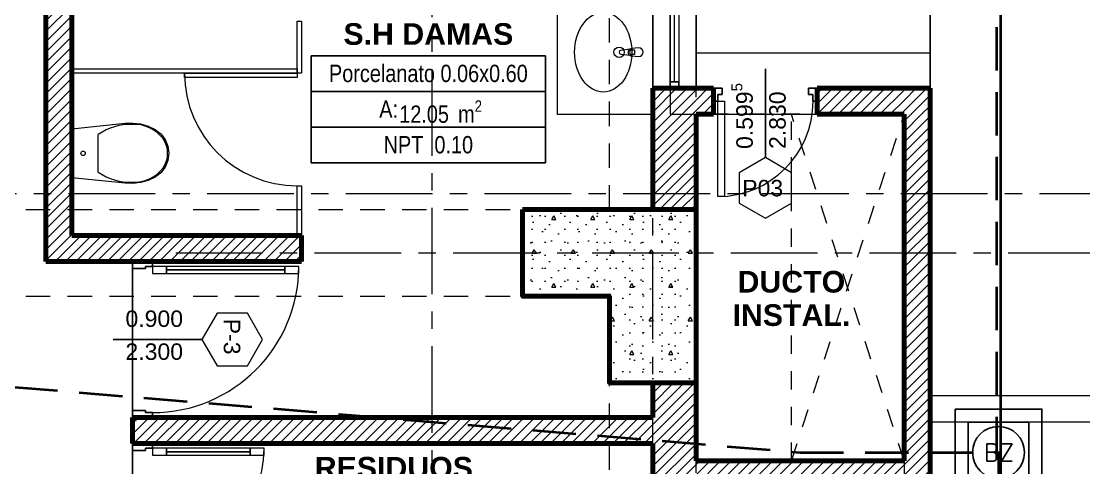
# Model space of a CAD drawing. Header units: inches. Extents: x -38 to 5698, y -33 to 92.
# Drawn here: x 47.68 to 53.81, y 15.91 to 18.49 of the extents above; entities that cross this region are included whole.
import ezdxf

# ---------------------------------------------------------------- set-up
doc = ezdxf.new("R2010")
doc.units = ezdxf.units.IN
doc.header["$MEASUREMENT"] = 0
doc.set_wipeout_variables(frame=1)
for name, pattern in [('A-PB$0$HIDDEN', [0.375, 0.25, -0.125]), ('CONTINUA', [0]), ('Hidden Line', [0.195611, 0.141111, -0.0545]), ('HIDDENX2', [0.75, 0.5, -0.25]), ('Oculto', [0.15875, 0.105833, -0.052917]), ('Punto & Raya', [0.65, 0.5, -0.075, 0, -0.075]), ('Rayas', [0.282222, 0.141111, -0.141111]), ('Wipeout_Contour', [1, 0, -1])]:
    doc.linetypes.add(name, pattern=pattern)
for name, color, linetype in [('02 _ ARQ _ ALB _ Ejes Generales', 7, 'Continuous'), ('02 _ ARQ _ ZON _ Espacio.3D', 7, 'Continuous'), ('08 _ STR _ EXT _ 06 Columnas', 7, 'Continuous'), ('08 _ STR _ EXT _ 07 Losa Aligerada', 7, 'Continuous'), ('08 _ STR _ EXT _ 09 Vigas', 7, 'Continuous'), ('08 _ STR _ EXT _ 10 Vereda Exterior', 7, 'Continuous'), ('08 _ STR _ EXT _ Estacionamiento-Pavimento', 7, 'Continuous'), ('BUZONES CDE COMUNICACION', 3, 'Continuous'), ('Dibujo 2D - General', 7, 'Continuous'), ('ESQUEMAS', 7, 'Continuous'), ('Estructura - 04 MURO', 253, 'Continuous'), ('Interior - Equipamiento', 7, 'Continuous'), ('Interior - Sanitarios', 7, 'Continuous'), ('Marcador - Secciones', 251, 'Continuous'), ('Notas - Textos', 7, 'Continuous')]:
    doc.layers.add(name, color=color, linetype=linetype)
for name, color, linetype, lineweight in [('conductor electrico de suministro de energia a sub tableros', 1, 'Continuous', 0), ('distribucion a sub tableros', 210, 'CONTINUA', 40), ('TOMA', 140, 'Continuous', 40)]:
    doc.layers.add(name, color=color, linetype=linetype, lineweight=lineweight)
doc.styles.add('CUADRO', font='romans.shx')
doc.styles.add('Estilo_Generado_4', font='swisse.ttf')
doc.styles.add('Estilo_Generado_8', font='arialbd.ttf')
doc.styles.add('Estilo_Generado_9', font='ARIALN.TTF')
pattern_1 = [(45, (0, 0), (-0.030052038, 0.030052038), [])]

# ---------------------------------------------------------------- blocks, each defined once
blk = doc.blocks.new('BUZON COMUNICACIONES')
at = {"layer": 'BUZONES CDE COMUNICACION', "lineweight": -2, "elevation": 4337.758}
for points in [[(2636.731, 1479.557), (2637.731, 1479.557), (2637.731, 1478.557), (2636.731, 1478.557)], [(2636.881, 1479.407), (2637.581, 1479.407), (2637.581, 1478.757), (2636.881, 1478.757)]]:
    blk.add_lwpolyline(points, close=True, dxfattribs=at)
at = {"layer": 'BUZONES CDE COMUNICACION', "lineweight": -2}
blk.add_circle((2637.231, 1479.057, 4337.758), 0.3, dxfattribs=at)
at = {"color": 3, "lineweight": 140, "insert": (2637.061, 1479.155), "char_height": 0.2, "attachment_point": 1, "style": 'CUADRO'}
blk.add_mtext_dynamic_manual_height_columns('{\\Fromans|c0;BZ}', width=0.46064, gutter_width=1, heights=[0], dxfattribs=at)

msp = doc.modelspace()

# ---------------------------------------------------------------- hatches: boundary and pattern name
at = {"layer": '08 _ STR _ EXT _ 10 Vereda Exterior', "linetype": 'Continuous', "lineweight": 13}
h = msp.add_hatch(dxfattribs=at)
h.set_pattern_fill('RETÍCULA_100X100_0002', color=251, style=0, pattern_type=2)
h.set_pattern_definition([(360, (3.7574, 18.3027), (0, 2.53199), []), (90, (3.7574, 18.3027), (-3.6, 0), [])])
h.paths.add_polyline_path([(2.17, 3.6213), (4.2913, 1.5), (9.32, 1.5), (9.32, 6.5), (40.52, 6.5), (40.52, 1.5), (52.92, 1.5), (52.92, 19.0859), (51.57, 19.0859), (51.57, 7.2), (9.07, 7.2), (9.07, 7.85), (6.5201, 7.85, -0.414214), (6.2701, 8.1), (6.2701, 8.85, -0.414213), (6.5201, 9.1), (9.07, 9.1), (9.07, 12), (6.5201, 12, -0.414214), (6.2701, 12.25), (6.2701, 13, -0.414213), (6.5201, 13.25), (9.07, 13.25), (9.07, 16.15), (6.5201, 16.15, -0.414214), (6.2701, 16.4), (6.2701, 17.15, -0.414213), (6.5201, 17.4), (8.77, 17.4), (8.7706, 21.0499), (2.17, 21.0499)])

# ---------------------------------------------------------------- linework, layer by layer
at = {"layer": '02 _ ARQ _ ZON _ Espacio.3D', "color": 252, "linetype": 'Continuous', "lineweight": 13}
for p, q in [((50.7014, 18.2878), (49.3511, 18.2878)), ((49.3511, 18.2878), (49.3511, 17.6701)), ((49.3511, 18.2878), (50.7014, 18.2878)), ((49.3511, 18.0819), (49.3511, 18.2878)), ((50.7014, 17.6701), (50.7014, 18.2878)), ((50.7014, 18.2878), (50.7014, 18.0819)), ((50.7014, 18.0819), (49.3511, 18.0819)), ((49.3511, 18.0819), (50.7014, 18.0819)), ((49.3511, 17.876), (49.3511, 18.0819)), ((50.7014, 18.0819), (50.7014, 17.876)), ((50.7014, 17.876), (49.3511, 17.876)), ((49.3511, 17.876), (50.7014, 17.876)), ((49.3511, 17.6701), (49.3511, 17.876)), ((50.7014, 17.876), (50.7014, 17.6701)), ((49.3511, 17.6701), (50.7014, 17.6701)), ((50.7014, 17.6701), (49.3511, 17.6701))]:
    msp.add_line(p, q, dxfattribs=at)
at = {"layer": '02 _ ARQ _ ZON _ Espacio.3D', "color": 9, "linetype": 'Continuous', "lineweight": 5, "flags": 128}
for points in [[(47.97, 20.1), (47.97, 17.2499), (49.295, 17.2499), (49.295, 17.0999), (48.32, 17.0999), (48.32, 16.1999), (51.32, 16.1999), (51.32, 16.4), (51.07, 16.4), (51.07, 16.9), (50.57, 16.9), (50.57, 17.4), (51.32, 17.4), (51.32, 20.1)], [(48.47, 15.1499), (51.3199, 15.1499), (51.32, 16.0499), (48.32, 16.0499), (48.32, 15.3499), (48.47, 15.3499)]]:
    msp.add_lwpolyline(points, close=True, dxfattribs=at)
at = {"layer": '02 _ ARQ _ ZON _ Espacio.3D', "color": 254, "linetype": 'Continuous', "lineweight": 0, "flags": 128}
msp.add_lwpolyline([(43.47, 17.4), (44.57, 17.4), (44.57, 16.25), (45.7699, 16.25), (45.7699, 15.5372), (47.42, 15.5372), (47.42, 15.1937), (48.32, 15.1937), (48.32, 15.5372), (48.32, 17.1), (47.82, 17.1), (47.82, 19.05)], dxfattribs=at)
at = {"layer": '08 _ STR _ EXT _ 07 Losa Aligerada', "color": 7, "linetype": 'Rayas', "lineweight": 18, "flags": 128}
msp.add_lwpolyline([(8.17, 27.9392), (7.67, 27.9392), (7.67, 5.8), (25.2353, 5.8), (25.2353, 7.2), (30.4315, 7.2), (30.4315, 6.0005), (37.07, 6.0005), (37.07, 3.3753), (44.57, 3.3753), (44.57, 6.05), (52.32, 6.05), (52.32, 14.9999), (51.57, 14.9999), (51.57, 15.1499), (51.57, 15.7999), (51.57, 18.1001), (51.57, 18.1001), (51.57, 20.35), (46.67, 20.35), (46.67, 22.35), (46.67, 22.6), (46.67, 24.5), (46.67, 24.75), (46.67, 26.75), (51.57, 26.75), (51.57, 29.7), (51.57, 29.7), (51.57, 35.2005), (52.37, 35.2005), (52.52, 35.2005), (52.52, 41.1), (38.9553, 41.1), (38.9553, 40.8001), (34.0478, 40.8001), (34.0478, 40.5001), (23.37, 40.5001), (23.37, 43.8736), (16.2699, 43.8736), (16.2699, 39.9), (11.1201, 39.9), (11.1201, 40.95), (8.02, 40.95), (8.02, 37.7), (9.07, 37.7), (9.07, 33.9), (8.17, 33.9)], close=True, dxfattribs=at)
at = {"layer": '08 _ STR _ EXT _ 07 Losa Aligerada', "color": 7, "linetype": 'Continuous', "lineweight": 18, "flags": 128}
msp.add_lwpolyline([(9.07, 7.2), (51.57, 7.2), (51.57, 39.9), (9.07, 39.9)], dxfattribs=at)
at = {"layer": '08 _ STR _ EXT _ 09 Vigas', "color": 251, "linetype": 'Hidden Line', "lineweight": 13}
for p, q in [((51.07, 17.4), (51.07, 20.7)), ((44.57, 16.9), (51.07, 16.9))]:
    msp.add_line(p, q, dxfattribs=at)
at = {"layer": '08 _ STR _ EXT _ 10 Vereda Exterior', "color": 7, "linetype": 'Continuous', "lineweight": 18, "flags": 128}
msp.add_lwpolyline([(40.52, 1.5), (52.92, 1.5), (52.92, 19.0859), (51.57, 19.0859), (51.57, 7.2), (9.07, 7.2)], dxfattribs=at)
at = {"layer": '08 _ STR _ EXT _ Estacionamiento-Pavimento', "color": 7, "linetype": 'Continuous', "lineweight": 18, "flags": 128}
msp.add_lwpolyline([(9.07, 40.85), (52.92, 40.85), (52.92, 1.5), (69.77, 1.5), (69.77, 46.7845), (56.22, 46.9373), (56.22, 50.85), (9.07, 50.85)], close=True, dxfattribs=at)
at = {"layer": 'conductor electrico de suministro de energia a sub tableros', "lineweight": 40}
msp.add_line((53.326, 34.9448, -0.0001), (53.326, 10.2119, -0.0008), dxfattribs=at)
at = {"layer": 'distribucion a sub tableros', "linetype": 'A-PB$0$HIDDEN', "lineweight": 40}
msp.add_line((53.3146, 15.9979, -0.0005), (53.3146, 10.2293, -0.0005), dxfattribs=at)
at = {"layer": 'Estructura - 04 MURO', "color": 165, "linetype": 'Continuous', "lineweight": 15}
for p, q in [((51.42, 18.1376), (51.42, 18.6813)), ((51.445, 18.1376), (51.445, 18.6813)), ((51.47, 18.6813), (51.47, 18.1376)), ((51.735, 18.0251), (51.735, 17.4754)), ((51.735, 17.4754), (51.695, 17.4754)), ((49.199, 17.0519), (48.515, 17.0519)), ((48.435, 17.0319), (48.515, 17.0319)), ((49.199, 17.0319), (49.279, 17.0319)), ((48.999, 16.0019), (48.515, 16.0019)), ((48.435, 15.9819), (48.515, 15.9819)), ((48.999, 15.9819), (49.079, 15.9819))]:
    msp.add_line(p, q, dxfattribs=at)
at = {"layer": 'Estructura - 04 MURO', "color": 152, "linetype": 'Continuous', "lineweight": 25}
for p, q in [((51.9698, 17.7001), (51.9698, 18.2126)), ((48.72, 16.6499), (48.2075, 16.6499))]:
    msp.add_line(p, q, dxfattribs=at)
at = {"layer": 'Estructura - 04 MURO', "color": 165, "linetype": 'Continuous', "lineweight": 25}
for p, q in [((51.42, 18.1376), (51.47, 18.1376)), ((51.72, 18.0651), (51.72, 18.1001)), ((52.2196, 18.1001), (52.2196, 18.0651)), ((48.395, 17.0599), (48.32, 17.0599)), ((48.32, 16.2399), (48.395, 16.2399)), ((48.395, 16.0099), (48.32, 16.0099))]:
    msp.add_line(p, q, dxfattribs=at)
at = {"layer": 'Estructura - 04 MURO', "color": 251, "linetype": 'Continuous', "lineweight": 13, "flags": 128}
for points in [[(51.9698, 17.3501), (52.1214, 17.4376), (52.1214, 17.6126), (51.9698, 17.7001), (51.8182, 17.6126), (51.8182, 17.4376)], [(49.07, 16.6499), (48.9825, 16.8014), (48.8075, 16.8014), (48.72, 16.6499), (48.8075, 16.4983), (48.9825, 16.4983)]]:
    msp.add_lwpolyline(points, close=True, dxfattribs=at)
at = {"layer": 'Estructura - 04 MURO', "color": 165, "linetype": 'Continuous', "lineweight": 15, "flags": 128}
for points in [[(49.199, 17.0519), (48.515, 17.0519), (48.515, 17.0319), (49.199, 17.0319)], [(48.999, 16.0019), (48.515, 16.0019), (48.515, 15.9819), (48.999, 15.9819)]]:
    msp.add_lwpolyline(points, close=True, dxfattribs=at)
at = {"layer": 'Interior - Sanitarios', "color": 205, "linetype": 'Continuous', "lineweight": 13}
for p, q in [((50.77, 20.0999), (50.77, 17.95)), ((51.32, 20.0999), (51.32, 17.95)), ((51.2002, 18.3219), (51.2151, 18.3219)), ((51.2151, 18.2947), (51.2002, 18.2947)), ((51.2151, 18.3219), (51.2151, 18.2947)), ((50.77, 17.95), (51.32, 17.95))]:
    msp.add_line(p, q, dxfattribs=at)
at = {"layer": 'Interior - Sanitarios', "color": 175, "linetype": 'Continuous', "lineweight": 13}
for p, q in [((49.27, 18.1999), (49.27, 18.4874)), ((49.27, 18.4874), (49.295, 18.4874)), ((49.295, 18.4874), (49.295, 18.1999)), ((49.27, 18.1874), (49.27, 18.1999)), ((49.295, 18.1874), (49.27, 18.1874)), ((49.295, 18.1999), (49.295, 18.1874))]:
    msp.add_line(p, q, dxfattribs=at)
at = {"layer": 'Interior - Sanitarios', "color": 251, "linetype": 'Continuous', "lineweight": 13}
for p, q in [((48.1214, 17.7249), (48.1214, 17.8339)), ((48.1214, 17.616), (48.1214, 17.7249))]:
    msp.add_line(p, q, dxfattribs=at)
at = {"layer": 'Interior - Sanitarios', "color": 205, "linetype": 'Continuous', "lineweight": 13, "flags": 128}
msp.add_lwpolyline([(51.24, 18.3333), (51.198, 18.3293, 0.12102), (51.1885, 18.3261), (51.1356, 18.3194, 0.882566), (51.1356, 18.2972), (51.1885, 18.2906, 0.12102), (51.198, 18.2873), (51.24, 18.2833, 1)], format="xyb", close=True, dxfattribs=at)
at = {"layer": 'Interior - Sanitarios', "color": 175, "linetype": 'Continuous', "lineweight": 13, "flags": 128}
for points in [[(47.97, 18.1874), (47.97, 18.2124), (49.27, 18.2124), (49.27, 18.1874)], [(49.295, 17.2499), (49.27, 17.2499), (49.27, 17.5374), (49.295, 17.5374)]]:
    msp.add_lwpolyline(points, close=True, dxfattribs=at)
at = {"layer": 'Interior - Sanitarios', "color": 7, "linetype": 'Continuous', "lineweight": 13, "flags": 128}
msp.add_lwpolyline([(49.27, 18.1624), (48.62, 18.1624), (48.62, 18.1874), (49.27, 18.1874)], close=True, dxfattribs=at)
at = {"layer": 'Interior - Sanitarios', "color": 251, "linetype": 'Continuous', "lineweight": 13, "flags": 128}
msp.add_lwpolyline([(48.3667, 17.8944), (48.4102, 17.8819), (48.4513, 17.8629), (48.4839, 17.8373), (48.5088, 17.8043), (48.5245, 17.766), (48.53, 17.7249), (48.5245, 17.6839), (48.5088, 17.6456), (48.4839, 17.6125), (48.4513, 17.5869), (48.4102, 17.5679), (48.3667, 17.5555), (48.3218, 17.55), (48.2766, 17.5516), (47.97, 17.584), (47.97, 17.8659), (48.2766, 17.8983), (48.3218, 17.8998)], close=True, dxfattribs=at)
at = {"layer": 'Interior - Sanitarios', "color": 205, "linetype": 'Continuous', "lineweight": 13}
msp.add_circle((51.1261, 18.3083), 0.03, dxfattribs=at)
at = {"layer": 'Interior - Sanitarios', "color": 251, "linetype": 'Continuous', "lineweight": 13}
msp.add_circle((48.035, 17.7249), 0.0127, dxfattribs=at)
at = {"layer": 'Interior - Sanitarios', "color": 205, "linetype": 'Continuous', "lineweight": 13}
for centre, radius, start, end in [((51.1999, 18.3083), 0.0211, 122.77103, 237.22897), ((51.2002, 18.3083), 0.0136, 90, 270)]:
    msp.add_arc(centre, radius, start, end, dxfattribs=at)
at = {"layer": 'Interior - Sanitarios', "color": 7, "linetype": 'Continuous', "lineweight": 13}
msp.add_arc((49.27, 18.1874), 0.65, 180, 270, dxfattribs=at)
at = {"layer": 'Interior - Sanitarios', "color": 205, "linetype": 'Continuous', "lineweight": 13}
msp.add_ellipse((51.035, 18.3083), major_axis=(0, 0.23), ratio=0.717391, dxfattribs=at)
at = {"layer": 'Interior - Sanitarios', "color": 251, "linetype": 'Continuous', "lineweight": 13}
for centre, major_axis, start_param, end_param in [((48.3307, 17.6355), (0, 0.2569), 5.438328, 6.338917), ((48.3094, 17.4668), (0, 0.4253), 6.259569, 6.81259), ((48.4011, 17.7241), (0, 0.1385), 4.71825, 5.344893), ((48.4011, 17.7257), (0, 0.1385), 4.079884, 4.706528), ((48.3094, 17.983), (0, 0.4253), 2.61219, 3.165211), ((48.3307, 17.8144), (0, 0.2569), 3.085865, 3.986454)]:
    msp.add_ellipse(centre, major_axis=major_axis, ratio=0.875546, start_param=start_param, end_param=end_param, dxfattribs=at)
at = {"layer": 'TOMA', "color": 2, "linetype": 'HIDDENX2', "ltscale": 0.5}
msp.add_line((53.3038, 34.9537, -0.0009), (53.3039, 10.2383, -0.0005), dxfattribs=at)

# ---------------------------------------------------------------- block references
at = {"layer": 'BUZONES CDE COMUNICACION', "color": 251, "true_color": 0x636466, "xscale": 0.5000000657021336, "yscale": 0.5000000657021336, "zscale": 0.5000000657021336}
msp.add_blockref('BUZON COMUNICACIONES', (-1265.3011, -723.5307, -2168.8796), dxfattribs=at)

# ---------------------------------------------------------------- texts
at = {"layer": '02 _ ARQ _ ZON _ Espacio.3D', "color": 252, "lineweight": 25, "attachment_point": 2}
for s, insert, char_height, style in [('\\A1;{\\pqc;\\pt0;\\fArial|b1|i0|c0|p34;S.H DAMAS}', (50.0262, 18.4762), 0.125, 'Estilo_Generado_8'), ('\\A1;{\\pqc;\\pt0;\\fArial Narrow|b0|i0|c0|p34;}', (49.4493, 18.2672), 0.1, 'Estilo_Generado_9'), ('\\A1;{\\pqc;\\pt0;\\fArial Narrow|b0|i0|c0|p34;Porcelanato 0.06x0.60}', (50.0262, 18.2363), 0.1, 'Estilo_Generado_9'), ('\\A1;{\\pqc;\\pt0;\\fArial Narrow|b0|i0|c0|p34;A: }', (49.7971, 18.03), 0.1, 'Estilo_Generado_9'), ('\\A1;{\\pqc;\\pt0,0.3;\\fArial Narrow|b0|i0|c0|p34;12.05\\fArial Narrow|b0|i0|c0|p34;\\A1{\\H.66x;\\S^  ;}\\fArial Narrow|b0|i0|c0|p34; m\\fArial Narrow|b0|i0|c0|p34;\\A1{\\H.66x;\\S2^  ;}}', (50.0968, 18.0304), 0.1, 'Estilo_Generado_9'), ('\\A1;{\\pqc;\\pt0;\\fArial Narrow|b0|i0|c0|p34;}', (49.7664, 17.8554), 0.1, 'Estilo_Generado_9'), ('\\A1;{\\pqc;\\pt0;\\fArial Narrow|b0|i0|c0|p34;NPT  0.10}', (50.0262, 17.8246), 0.1, 'Estilo_Generado_9'), ('\\A1;{\\pqc;\\pt0;\\fArial|b1|i0|c0|p34;}', (50.2745, 16.0007), 0.125, 'Estilo_Generado_8'), ('\\A1;{\\pqc;\\pt0;\\fArial|b1|i0|c0|p34;RESIDUOS}', (49.8271, 15.9721), 0.125, 'Estilo_Generado_8')]:
    msp.add_mtext(s, dxfattribs=dict(at, insert=insert, char_height=char_height, style=style))
at = {"layer": 'Estructura - 04 MURO', "color": 251, "lineweight": 25, "char_height": 0.095, "attachment_point": 7, "style": 'Estilo_Generado_4'}
for s, insert, rotation in [('\\A1;{\\pql;\\pt0;\\fSwis721 Ex BT|b0|i0|c0|p34;0.599\\fSwis721 Ex BT|b0|i0|c0|p34;\\A1{\\H.66x;\\S5^  ;}\\fSwis721 Ex BT|b0|i0|c0|p34;\\fSwis721 Ex BT|b0|i0|c0|p34;}', (51.9249, 17.7501), 90), ('\\A1;{\\pql;\\pt0;\\fSwis721 Ex BT|b0|i0|c0|p34;2.830\\fSwis721 Ex BT|b0|i0|c0|p34;\\A1{\\H.66x;\\S^  ;}\\fSwis721 Ex BT|b0|i0|c0|p34;\\fSwis721 Ex BT|b0|i0|c0|p34;}', (52.1148, 17.7501), 90), ('\\A1;{\\pql;\\pt0;\\fSwis721 Ex BT|b0|i0|c0|p34;0.900\\fSwis721 Ex BT|b0|i0|c0|p34;\\A1{\\H.66x;\\S^  ;}\\fSwis721 Ex BT|b0|i0|c0|p34;\\fSwis721 Ex BT|b0|i0|c0|p34;}', (48.2791, 16.6948), 0.00035), ('\\A1;{\\pql;\\pt0;\\fSwis721 Ex BT|b0|i0|c0|p34;P-3\\fSwis721 Ex BT|b0|i0|c0|p34;\\fSwis721 Ex BT|b0|i0|c0|p34;\\fSwis721 Ex BT|b0|i0|c0|p34;}', (48.845, 16.7697), 270.00035), ('\\A1;{\\pql;\\pt0;\\fSwis721 Ex BT|b0|i0|c0|p34;2.300\\fSwis721 Ex BT|b0|i0|c0|p34;\\A1{\\H.66x;\\S^  ;}\\fSwis721 Ex BT|b0|i0|c0|p34;\\fSwis721 Ex BT|b0|i0|c0|p34;}', (48.2791, 16.5049), 0.00035)]:
    msp.add_mtext(s, dxfattribs=dict(at, insert=insert, rotation=rotation))
at = {"layer": 'Estructura - 04 MURO', "color": 251, "lineweight": 25, "insert": (51.8365, 17.4751), "char_height": 0.095, "attachment_point": 7, "style": 'Estilo_Generado_4'}
msp.add_mtext('\\A1;{\\pql;\\pt0;\\fSwis721 Ex BT|b0|i0|c0|p34;P03\\fSwis721 Ex BT|b0|i0|c0|p34;\\fSwis721 Ex BT|b0|i0|c0|p34;\\fSwis721 Ex BT|b0|i0|c0|p34;}', dxfattribs=at)
at = {"layer": 'Notas - Textos', "color": 251, "linetype": 'Continuous', "lineweight": 25, "insert": (52.12, 17.046), "char_height": 0.125, "attachment_point": 2, "line_spacing_factor": 0.924085, "style": 'Estilo_Generado_8'}
msp.add_mtext('\\A1;{\\pqc;\\fArial|b1|i0|c0|p34;DUCTO \\P\\pqc;\\fArial|b1|i0|c0|p34;INSTAL.}', dxfattribs=at)

# ---------------------------------------------------------------- next in the draw order: wipeouts: each hides what was drawn before it
at = {"color": 254, "linetype": 'Wipeout_Contour', "lineweight": 0, "ltscale": 217.692052}
msp.add_wipeout([(51.32, 17.4), (51.57, 17.4), (51.57, 18.1001), (51.32, 18.1001)], dxfattribs=at).dxf.layer = 'Estructura - 04 MURO'
at = {"color": 254, "linetype": 'Wipeout_Contour', "lineweight": 0, "ltscale": 168.098357}
msp.add_wipeout([(52.77, 17.9501), (52.92, 18.1001), (52.77, 18.1001)], dxfattribs=at).dxf.layer = 'Estructura - 04 MURO'
at = {"color": 254, "linetype": 'Wipeout_Contour', "lineweight": 0, "ltscale": 152.057372}
msp.add_wipeout([(47.97, 17.25), (47.82, 17.1), (47.97, 17.1)], dxfattribs=at).dxf.layer = 'Estructura - 04 MURO'
at = {"color": 254, "linetype": 'Wipeout_Contour', "lineweight": 0, "ltscale": 207.252359}
msp.add_wipeout([(48.47, 17.1), (49.295, 17.0999), (49.295, 17.2499), (48.47, 17.25)], dxfattribs=at).dxf.layer = 'Estructura - 04 MURO'
at = {"color": 254, "linetype": 'Wipeout_Contour', "lineweight": 0, "ltscale": 215.629572}
msp.add_wipeout([(51.32, 16.4), (51.32, 15.7999), (51.57, 15.7999), (51.57, 16.4)], dxfattribs=at).dxf.layer = 'Estructura - 04 MURO'

# ---------------------------------------------------------------- next in the draw order: hatches: boundary and pattern name
at = {"layer": '08 _ STR _ EXT _ 06 Columnas', "linetype": 'Continuous', "lineweight": 9}
h = msp.add_hatch(dxfattribs=at)
h.set_pattern_fill('HORMIGÓN_EN_MASA_0002', style=0, pattern_type=2)
h.set_pattern_definition([(0, (0, 0), (0, 0.3897114), [0.024375, -0.200625]), (0, (0.1125, 0.19486), (0, 0.3897114), [0.024375, -0.200625]), (60, (0, 0), (-0.3375, 0.1948557), [0.024375, -0.200625]), (60, (0.225, 0), (-0.3375, 0.1948557), [0.024375, -0.200625]), (120, (0.02437, 0), (0.3375, 0.1948557), [0.024375, -0.200625]), (120, (0.24938, 0), (0.3375, 0.1948557), [0.024375, -0.200625]), (0, (0, 0.0375), (0, 0.075), [0, -0.075, 0, -0.1125]), (45, (0.0375, 0.0375), (-0.05303301, 0.05303301), [0, -0.05625, 0, -0.09375])])
h.paths.add_polyline_path([(50.57, 17.4), (50.57, 16.9), (51.07, 16.9), (51.07, 16.4), (51.57, 16.4), (51.57, 17.4)])
at = {"layer": 'Estructura - 04 MURO', "linetype": 'Continuous', "lineweight": 5}
h = msp.add_hatch(dxfattribs=at)
h.set_pattern_fill('LADRILLO_COMÚN_0002', color=252, style=0, pattern_type=2)
h.set_pattern_definition(pattern_1)
h.paths.add_polyline_path([(51.32, 17.4), (51.57, 17.4), (51.57, 18.1001), (51.32, 18.1001)])
h = msp.add_hatch(dxfattribs=at)
h.set_pattern_fill('LADRILLO_COMÚN_0002', color=252, style=0, pattern_type=2)
h.set_pattern_definition(pattern_1)
h.paths.add_polyline_path([(52.77, 17.9501), (52.92, 18.1001), (52.77, 18.1001)])
h = msp.add_hatch(dxfattribs=at)
h.set_pattern_fill('LADRILLO_COMÚN_0002', color=252, style=0, pattern_type=2)
h.set_pattern_definition(pattern_1)
h.paths.add_polyline_path([(47.97, 17.25), (47.82, 17.1), (47.97, 17.1)])
h = msp.add_hatch(dxfattribs=at)
h.set_pattern_fill('LADRILLO_COMÚN_0002', color=252, style=0, pattern_type=2)
h.set_pattern_definition(pattern_1)
h.paths.add_polyline_path([(48.47, 17.1), (49.295, 17.0999), (49.295, 17.2499), (48.47, 17.25)])
h = msp.add_hatch(dxfattribs=at)
h.set_pattern_fill('LADRILLO_COMÚN_0002', color=252, style=0, pattern_type=2)
h.set_pattern_definition(pattern_1)
h.paths.add_polyline_path([(51.32, 16.4), (51.32, 15.7999), (51.57, 15.7999), (51.57, 16.4)])

# ---------------------------------------------------------------- next in the draw order: linework, layer by layer
at = {"layer": '08 _ STR _ EXT _ 06 Columnas', "color": 7, "linetype": 'Continuous', "lineweight": 80, "flags": 128}
msp.add_lwpolyline([(50.57, 17.4), (51.57, 17.4), (51.57, 16.4), (51.07, 16.4), (51.07, 16.9), (50.57, 16.9)], close=True, dxfattribs=at)
at = {"layer": 'Estructura - 04 MURO', "color": 165, "linetype": 'Continuous', "lineweight": 15}
for p, q in [((51.32, 18.1001), (51.32, 20.1)), ((51.57, 18.1001), (51.57, 20.1)), ((48.515, 17.0319), (48.515, 17.0719)), ((49.279, 17.0719), (49.199, 17.0719)), ((49.199, 17.0719), (49.199, 17.0319)), ((49.279, 17.0319), (49.279, 17.0719))]:
    msp.add_line(p, q, dxfattribs=at)
at = {"layer": 'Estructura - 04 MURO', "color": 7, "linetype": 'Continuous', "lineweight": 80}
for p, q in [((51.42, 18.1001), (51.32, 18.1001)), ((51.42, 18.1001), (51.32, 18.1001)), ((51.47, 18.1001), (51.42, 18.1001)), ((51.47, 18.1001), (51.42, 18.1001)), ((51.47, 18.1001), (51.42, 18.1001)), ((51.57, 18.1001), (51.47, 18.1001)), ((51.57, 18.1001), (51.47, 18.1001))]:
    msp.add_line(p, q, dxfattribs=at)
at = {"layer": 'Estructura - 04 MURO', "color": 165, "linetype": 'Continuous', "lineweight": 25}
for p, q in [((51.42, 18.1001), (51.42, 18.1376)), ((51.47, 18.1376), (51.47, 18.1001))]:
    msp.add_line(p, q, dxfattribs=at)
at = {"layer": 'Estructura - 04 MURO', "color": 7, "linetype": 'Continuous', "lineweight": 80, "flags": 128}
for points in [[(51.32, 18.1001), (51.32, 17.4)], [(51.57, 17.4), (51.57, 17.9501)], [(49.295, 17.0999), (49.295, 17.2499)], [(48.47, 17.1), (49.295, 17.0999)], [(51.32, 16.4), (51.32, 16.1999)], [(51.57, 15.9499), (51.57, 16.4)], [(51.32, 16.0499), (51.32, 15.7999)]]:
    msp.add_lwpolyline(points, dxfattribs=at)
at = {"layer": 'Estructura - 04 MURO', "color": 165, "linetype": 'Continuous', "lineweight": 15, "flags": 128}
msp.add_lwpolyline([(49.199, 17.0719), (48.515, 17.0719), (48.515, 17.0519), (49.199, 17.0519)], close=True, dxfattribs=at)

# ---------------------------------------------------------------- next in the draw order: wipeouts: each hides what was drawn before it
at = {"color": 254, "linetype": 'Wipeout_Contour', "lineweight": 0, "ltscale": 205.686737}
msp.add_wipeout([(47.97, 17.25), (47.97, 20.1), (47.82, 20.1), (47.82, 17.25)], dxfattribs=at).dxf.layer = 'Estructura - 04 MURO'
at = {"color": 254, "linetype": 'Wipeout_Contour', "lineweight": 0, "ltscale": 218.714096}
msp.add_wipeout([(51.57, 18.1001), (51.57, 17.9501), (51.67, 17.9501), (51.67, 18.1001)], dxfattribs=at).dxf.layer = 'Estructura - 04 MURO'
at = {"color": 254, "linetype": 'Wipeout_Contour', "lineweight": 0, "ltscale": 221.562137}
msp.add_wipeout([(52.77, 17.9501), (52.77, 15.1499), (52.92, 15.1499), (52.92, 17.9501)], dxfattribs=at).dxf.layer = 'Estructura - 04 MURO'
at = {"color": 254, "linetype": 'Wipeout_Contour', "lineweight": 0, "ltscale": 209.743868}
msp.add_wipeout([(48.47, 16.0499), (51.32, 16.0499), (51.32, 16.1999), (48.47, 16.1999)], dxfattribs=at).dxf.layer = 'Estructura - 04 MURO'

# ---------------------------------------------------------------- next in the draw order: hatches: boundary and pattern name
at = {"layer": 'Estructura - 04 MURO', "linetype": 'Continuous', "lineweight": 5}
h = msp.add_hatch(dxfattribs=at)
h.set_pattern_fill('LADRILLO_COMÚN_0002', color=252, style=0, pattern_type=2)
h.set_pattern_definition(pattern_1)
h.paths.add_polyline_path([(47.97, 17.25), (47.97, 20.1), (47.82, 20.1), (47.82, 17.25)])
h = msp.add_hatch(dxfattribs=at)
h.set_pattern_fill('LADRILLO_COMÚN_0002', color=252, style=0, pattern_type=2)
h.set_pattern_definition(pattern_1)
h.paths.add_polyline_path([(51.57, 18.1001), (51.57, 17.9501), (51.67, 17.9501), (51.67, 18.1001)])
h = msp.add_hatch(dxfattribs=at)
h.set_pattern_fill('LADRILLO_COMÚN_0002', color=252, style=0, pattern_type=2)
h.set_pattern_definition(pattern_1)
h.paths.add_polyline_path([(52.77, 17.9501), (52.77, 15.1499), (52.92, 15.1499), (52.92, 17.9501)])
h = msp.add_hatch(dxfattribs=at)
h.set_pattern_fill('LADRILLO_COMÚN_0002', color=252, style=0, pattern_type=2)
h.set_pattern_definition(pattern_1)
h.paths.add_polyline_path([(48.47, 16.0499), (51.32, 16.0499), (51.32, 16.1999), (48.47, 16.1999)])

# ---------------------------------------------------------------- next in the draw order: linework, layer by layer
at = {"layer": '02 _ ARQ _ ALB _ Ejes Generales', "color": 252, "linetype": 'Punto & Raya', "lineweight": 13}
for p, q in [((51.32, 3.05), (51.32, 44.9)), ((48.57, 17.15), (54.57, 17.15))]:
    msp.add_line(p, q, dxfattribs=at)
at = {"layer": '08 _ STR _ EXT _ 09 Vigas', "color": 251, "linetype": 'Hidden Line', "lineweight": 13}
for p, q in [((44.57, 17.4), (51.07, 17.4)), ((51.07, 7.7), (51.07, 16.9))]:
    msp.add_line(p, q, dxfattribs=at)
at = {"layer": 'Dibujo 2D - General', "color": 7, "linetype": 'Oculto', "lineweight": 13}
msp.add_line((52.1696, 17.9501), (51.57, 17.9501), dxfattribs=at)
at = {"layer": 'distribucion a sub tableros', "linetype": 'A-PB$0$HIDDEN', "lineweight": 40}
msp.add_line((52.17, 15.9979), (53.326, 15.9979, -0.0005), dxfattribs=at)
at = {"layer": 'Estructura - 04 MURO', "color": 7, "linetype": 'Continuous', "lineweight": 80}
for p, q in [((51.67, 18.1001), (51.67, 18.0251)), ((51.67, 18.1001), (51.67, 18.0251)), ((51.67, 18.1001), (51.67, 18.0251)), ((51.67, 18.0251), (51.67, 17.9501)), ((51.67, 18.0251), (51.67, 17.9501))]:
    msp.add_line(p, q, dxfattribs=at)
at = {"layer": 'Estructura - 04 MURO', "color": 165, "linetype": 'Continuous', "lineweight": 25}
for p, q in [((51.67, 18.1001), (51.67, 18.0251)), ((51.72, 18.1001), (51.67, 18.1001)), ((51.67, 18.0251), (51.695, 18.0251)), ((51.695, 18.0251), (51.695, 18.0651)), ((51.695, 18.0651), (51.72, 18.0651))]:
    msp.add_line(p, q, dxfattribs=at)
at = {"layer": 'Estructura - 04 MURO', "color": 165, "linetype": 'Continuous', "lineweight": 15}
for p, q in [((51.695, 17.4754), (51.695, 18.0251)), ((51.695, 18.0251), (51.735, 18.0251)), ((48.515, 15.9819), (48.515, 16.0219)), ((49.079, 16.0219), (48.999, 16.0219)), ((48.999, 16.0219), (48.999, 15.9819)), ((49.079, 15.9819), (49.079, 16.0219))]:
    msp.add_line(p, q, dxfattribs=at)
at = {"layer": 'Estructura - 04 MURO', "color": 7, "linetype": 'Continuous', "lineweight": 80, "flags": 128}
for points in [[(51.67, 18.1001), (51.57, 18.1001)], [(51.57, 17.9501), (51.67, 17.9501)], [(51.32, 16.1999), (48.47, 16.1999)], [(48.47, 16.0499), (51.32, 16.0499)]]:
    msp.add_lwpolyline(points, dxfattribs=at)
at = {"layer": 'Estructura - 04 MURO', "color": 165, "linetype": 'Continuous', "lineweight": 15, "flags": 128}
msp.add_lwpolyline([(48.999, 16.0219), (48.515, 16.0219), (48.515, 16.0019), (48.999, 16.0019)], close=True, dxfattribs=at)
at = {"layer": 'Interior - Equipamiento', "color": 252, "linetype": 'Continuous', "lineweight": 13, "flags": 128}
msp.add_lwpolyline([(57.92, 16.175), (57.92, 16.325), (52.92, 16.325), (52.92, 16.175)], close=True, dxfattribs=at)
at = {"layer": 'Marcador - Secciones', "color": 251, "linetype": 'Punto & Raya', "lineweight": 13}
for p, q in [((50.0454, 46.2111), (50.0454, 0.9472)), ((46.3506, 17.4928), (56.7072, 17.4928))]:
    msp.add_line(p, q, dxfattribs=at)

# ---------------------------------------------------------------- next in the draw order: wipeouts: each hides what was drawn before it
at = {"color": 254, "linetype": 'Wipeout_Contour', "lineweight": 0, "ltscale": 166.922624}
msp.add_wipeout([(52.77, 17.9501), (52.92, 17.9501), (52.92, 18.1001)], dxfattribs=at).dxf.layer = 'Estructura - 04 MURO'
at = {"color": 254, "linetype": 'Wipeout_Contour', "lineweight": 0, "ltscale": 153.245629}
msp.add_wipeout([(47.82, 17.1), (47.97, 17.25), (47.82, 17.25)], dxfattribs=at).dxf.layer = 'Estructura - 04 MURO'
at = {"color": 254, "linetype": 'Wipeout_Contour', "lineweight": 0, "ltscale": 204.050863}
msp.add_wipeout([(48.32, 16.1999), (48.32, 16.0499), (48.47, 16.0499), (48.47, 16.1999)], dxfattribs=at).dxf.layer = 'Estructura - 04 MURO'

# ---------------------------------------------------------------- next in the draw order: hatches: boundary and pattern name
at = {"layer": 'Estructura - 04 MURO', "linetype": 'Continuous', "lineweight": 5}
h = msp.add_hatch(dxfattribs=at)
h.set_pattern_fill('LADRILLO_COMÚN_0002', color=252, style=0, pattern_type=2)
h.set_pattern_definition(pattern_1)
h.paths.add_polyline_path([(52.77, 17.9501), (52.92, 17.9501), (52.92, 18.1001)])
h = msp.add_hatch(dxfattribs=at)
h.set_pattern_fill('LADRILLO_COMÚN_0002', color=252, style=0, pattern_type=2)
h.set_pattern_definition(pattern_1)
h.paths.add_polyline_path([(47.82, 17.1), (47.97, 17.25), (47.82, 17.25)])
h = msp.add_hatch(dxfattribs=at)
h.set_pattern_fill('LADRILLO_COMÚN_0002', color=252, style=0, pattern_type=2)
h.set_pattern_definition(pattern_1)
h.paths.add_polyline_path([(48.32, 16.1999), (48.32, 16.0499), (48.47, 16.0499), (48.47, 16.1999)])

# ---------------------------------------------------------------- next in the draw order: linework, layer by layer
at = {"layer": 'distribucion a sub tableros', "linetype": 'A-PB$0$HIDDEN', "lineweight": 40}
msp.add_line((45.7699, 16.5314), (52.17, 15.9979), dxfattribs=at)
at = {"layer": 'Estructura - 04 MURO', "color": 165, "linetype": 'Continuous', "lineweight": 25}
for p, q in [((48.32, 16.1999), (48.32, 16.2399)), ((48.395, 16.2399), (48.395, 16.2279)), ((48.435, 16.1999), (48.32, 16.1999)), ((48.395, 16.2279), (48.435, 16.2279)), ((48.435, 16.2279), (48.435, 16.1999)), ((48.32, 16.0499), (48.435, 16.0499)), ((48.32, 16.0099), (48.32, 16.0499)), ((48.435, 16.0219), (48.395, 16.0219)), ((48.395, 16.0219), (48.395, 16.0099)), ((48.435, 16.0499), (48.435, 16.0219))]:
    msp.add_line(p, q, dxfattribs=at)
at = {"layer": 'Estructura - 04 MURO', "color": 7, "linetype": 'Continuous', "lineweight": 80}
for p, q in [((48.32, 16.1999), (48.435, 16.1999)), ((48.32, 16.1999), (48.435, 16.1999)), ((48.32, 16.1999), (48.435, 16.1999)), ((48.435, 16.1999), (48.47, 16.1999)), ((48.435, 16.1999), (48.47, 16.1999)), ((48.32, 16.0499), (48.435, 16.0499)), ((48.32, 16.0499), (48.435, 16.0499)), ((48.32, 16.0499), (48.435, 16.0499)), ((48.435, 16.0499), (48.47, 16.0499)), ((48.435, 16.0499), (48.47, 16.0499))]:
    msp.add_line(p, q, dxfattribs=at)
at = {"layer": 'Estructura - 04 MURO', "color": 165, "linetype": 'Continuous', "lineweight": 15}
for p, q in [((48.515, 16.0219), (48.435, 16.0219)), ((48.435, 16.0219), (48.435, 15.9819))]:
    msp.add_line(p, q, dxfattribs=at)
at = {"layer": 'Estructura - 04 MURO', "color": 7, "linetype": 'Continuous', "lineweight": 80, "flags": 128}
for points in [[(47.97, 17.25), (47.97, 20.1)], [(47.82, 19.05), (47.82, 17.1)], [(52.92, 18.1001), (52.77, 18.1001)], [(52.92, 14.9999), (52.92, 18.1001)], [(52.77, 17.9501), (52.77, 15.9499)], [(47.82, 17.1), (47.97, 17.1)], [(48.32, 16.1999), (48.32, 16.0499)]]:
    msp.add_lwpolyline(points, dxfattribs=at)
at = {"layer": 'Estructura - 04 MURO', "color": 7, "linetype": 'Continuous', "lineweight": 15}
msp.add_arc((48.435, 16.0219), 0.644, 270.00035, 0.00035, dxfattribs=at)

# ---------------------------------------------------------------- next in the draw order: wipeouts: each hides what was drawn before it
at = {"color": 254, "linetype": 'Wipeout_Contour', "lineweight": 0, "ltscale": 222.113332}
msp.add_wipeout([(52.77, 18.1001), (52.2696, 18.1001), (52.2696, 17.9501), (52.77, 17.9501)], dxfattribs=at).dxf.layer = 'Estructura - 04 MURO'
at = {"color": 254, "linetype": 'Wipeout_Contour', "lineweight": 0, "ltscale": 204.473865}
msp.add_wipeout([(48.32, 17.25), (47.97, 17.25), (47.97, 17.1), (48.32, 17.1)], dxfattribs=at).dxf.layer = 'Estructura - 04 MURO'
at = {"color": 254, "linetype": 'Wipeout_Contour', "lineweight": 0, "ltscale": 218.130917}
msp.add_wipeout([(51.57, 15.7999), (52.77, 15.7999), (52.77, 15.9499), (51.57, 15.9499)], dxfattribs=at).dxf.layer = 'Estructura - 04 MURO'

# ---------------------------------------------------------------- next in the draw order: hatches: boundary and pattern name
at = {"layer": 'Estructura - 04 MURO', "linetype": 'Continuous', "lineweight": 5}
h = msp.add_hatch(dxfattribs=at)
h.set_pattern_fill('LADRILLO_COMÚN_0002', color=252, style=0, pattern_type=2)
h.set_pattern_definition(pattern_1)
h.paths.add_polyline_path([(52.77, 18.1001), (52.2696, 18.1001), (52.2696, 17.9501), (52.77, 17.9501)])
h = msp.add_hatch(dxfattribs=at)
h.set_pattern_fill('LADRILLO_COMÚN_0002', color=252, style=0, pattern_type=2)
h.set_pattern_definition(pattern_1)
h.paths.add_polyline_path([(48.32, 17.25), (47.97, 17.25), (47.97, 17.1), (48.32, 17.1)])
h = msp.add_hatch(dxfattribs=at)
h.set_pattern_fill('LADRILLO_COMÚN_0002', color=252, style=0, pattern_type=2)
h.set_pattern_definition(pattern_1)
h.paths.add_polyline_path([(51.57, 15.7999), (52.77, 15.7999), (52.77, 15.9499), (51.57, 15.9499)])

# ---------------------------------------------------------------- next in the draw order: linework, layer by layer
at = {"layer": '08 _ STR _ EXT _ 09 Vigas', "color": 251, "linetype": 'Hidden Line', "lineweight": 13}
msp.add_line((51.57, 7.2), (51.57, 20.7), dxfattribs=at)
at = {"layer": 'Dibujo 2D - General', "color": 7, "linetype": 'Oculto', "lineweight": 13}
for p, q in [((52.12, 15.9499), (52.77, 17.9499)), ((52.77, 15.9499), (52.12, 17.9499)), ((52.12, 15.9499), (52.12, 17.9499))]:
    msp.add_line(p, q, dxfattribs=at)
at = {"layer": 'Estructura - 04 MURO', "color": 165, "linetype": 'Continuous', "lineweight": 25}
for p, q in [((52.2696, 18.1001), (52.2196, 18.1001)), ((52.2696, 18.0251), (52.2696, 18.1001)), ((52.2196, 18.0651), (52.2446, 18.0651)), ((52.2446, 18.0651), (52.2446, 18.0251)), ((52.2446, 18.0251), (52.2696, 18.0251))]:
    msp.add_line(p, q, dxfattribs=at)
at = {"layer": 'Estructura - 04 MURO', "color": 7, "linetype": 'Continuous', "lineweight": 80}
for p, q in [((52.2696, 18.1001), (52.2696, 18.0251)), ((52.2696, 18.1001), (52.2696, 18.0251)), ((52.2696, 18.1001), (52.2696, 18.0251)), ((52.2696, 18.0251), (52.2696, 17.9501)), ((52.2696, 18.0251), (52.2696, 17.9501))]:
    msp.add_line(p, q, dxfattribs=at)
at = {"layer": 'Estructura - 04 MURO', "color": 7, "linetype": 'Continuous', "lineweight": 80, "flags": 128}
for points in [[(52.77, 18.1001), (52.2696, 18.1001)], [(52.2696, 17.9501), (52.77, 17.9501)], [(49.295, 17.2499), (47.97, 17.25)], [(47.97, 17.1), (48.32, 17.1)], [(52.77, 15.9499), (51.57, 15.9499)]]:
    msp.add_lwpolyline(points, dxfattribs=at)
at = {"layer": 'Estructura - 04 MURO', "color": 7, "linetype": 'Continuous', "lineweight": 15}
msp.add_arc((51.695, 18.0251), 0.5497, 270, 0, dxfattribs=at)

# ---------------------------------------------------------------- next in the draw order: wipeouts: each hides what was drawn before it
at = {"color": 254, "linetype": 'Wipeout_Contour', "lineweight": 0, "ltscale": 205.417105}
msp.add_wipeout([(48.47, 17.25), (48.32, 17.25), (48.32, 17.1), (48.47, 17.1)], dxfattribs=at).dxf.layer = 'Estructura - 04 MURO'

# ---------------------------------------------------------------- next in the draw order: hatches: boundary and pattern name
at = {"layer": 'Estructura - 04 MURO', "linetype": 'Continuous', "lineweight": 5}
h = msp.add_hatch(dxfattribs=at)
h.set_pattern_fill('LADRILLO_COMÚN_0002', color=252, style=0, pattern_type=2)
h.set_pattern_definition(pattern_1)
h.paths.add_polyline_path([(48.47, 17.25), (48.32, 17.25), (48.32, 17.1), (48.47, 17.1)])

# ---------------------------------------------------------------- next in the draw order: linework, layer by layer
at = {"layer": 'Estructura - 04 MURO', "color": 7, "linetype": 'Continuous', "lineweight": 80}
msp.add_line((48.47, 17.25), (48.32, 17.25), dxfattribs=at)

# ---------------------------------------------------------------- next in the draw order: wipeouts: each hides what was drawn before it
at = {"color": 254, "linetype": 'Wipeout_Contour', "lineweight": 0, "ltscale": 205.29916}
msp.add_wipeout([(48.32, 17.0999), (48.47, 17.0999), (48.47, 17.1), (48.32, 17.1)], dxfattribs=at).dxf.layer = 'Estructura - 04 MURO'

# ---------------------------------------------------------------- next in the draw order: hatches: boundary and pattern name
at = {"layer": 'Estructura - 04 MURO', "linetype": 'Continuous', "lineweight": 5}
h = msp.add_hatch(dxfattribs=at)
h.set_pattern_fill('LADRILLO_COMÚN_0002', color=252, style=0, pattern_type=2)
h.set_pattern_definition(pattern_1)
h.paths.add_polyline_path([(48.32, 17.0999), (48.47, 17.0999), (48.47, 17.1), (48.32, 17.1)])

# ---------------------------------------------------------------- next in the draw order: linework, layer by layer
at = {"layer": 'ESQUEMAS', "color": 7, "linetype": 'Continuous', "lineweight": 13, "flags": 128}
msp.add_lwpolyline([(51.42, 7.35), (9.22, 7.35), (9.22, 8.15), (6.5201, 8.15), (6.5201, 8.9), (9.22, 8.9), (9.22, 12.275), (6.5201, 12.275), (6.5201, 13.025), (9.22, 13.025), (9.22, 16.4), (6.5201, 16.4), (6.5201, 17.15), (9.22, 17.15), (9.22, 30.9531), (8.25, 30.9531), (8.25, 33.82), (9.22, 33.82), (9.22, 39.75), (51.42, 39.75), (51.42, 17.9501), (52.77, 17.9501), (52.77, 15.1499), (51.42, 15.1499)], close=True, dxfattribs=at)
at = {"layer": 'Estructura - 04 MURO', "color": 7, "linetype": 'Continuous', "lineweight": 80}
for p, q in [((48.32, 17.0999), (48.435, 17.0999)), ((48.32, 17.0999), (48.435, 17.0999)), ((48.32, 17.0999), (48.435, 17.0999)), ((48.435, 17.0999), (48.47, 17.0999)), ((48.435, 17.0999), (48.47, 17.0999))]:
    msp.add_line(p, q, dxfattribs=at)
at = {"layer": 'Estructura - 04 MURO', "color": 165, "linetype": 'Continuous', "lineweight": 25}
for p, q in [((48.32, 17.0999), (48.435, 17.0999)), ((48.32, 17.0599), (48.32, 17.0999)), ((48.435, 17.0999), (48.435, 17.0719)), ((48.435, 17.0719), (48.395, 17.0719)), ((48.395, 17.0719), (48.395, 17.0599))]:
    msp.add_line(p, q, dxfattribs=at)
at = {"layer": 'Estructura - 04 MURO', "color": 165, "linetype": 'Continuous', "lineweight": 15}
for p, q in [((48.515, 17.0719), (48.435, 17.0719)), ((48.435, 17.0719), (48.435, 17.0319))]:
    msp.add_line(p, q, dxfattribs=at)
at = {"layer": 'Estructura - 04 MURO', "color": 7, "linetype": 'Continuous', "lineweight": 80, "flags": 128}
msp.add_lwpolyline([(48.47, 17.0999), (48.47, 17.1)], dxfattribs=at)
at = {"layer": 'Estructura - 04 MURO', "color": 7, "linetype": 'Continuous', "lineweight": 15}
msp.add_arc((48.435, 17.0719), 0.844, 270.00035, 0.00035, dxfattribs=at)

doc.saveas('drawing.dxf')
